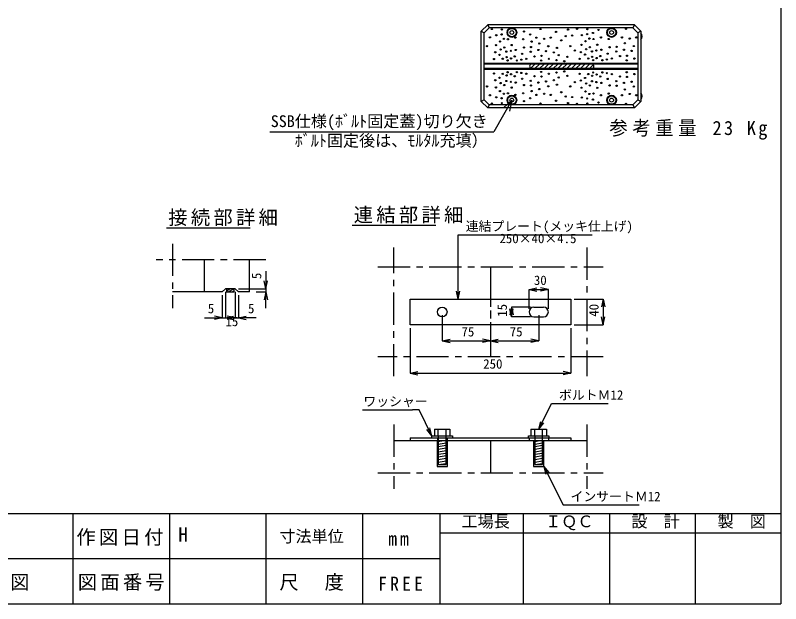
# Model space of a CAD drawing. Units: millimetres at full size, sheet at 1:20, with parts at other scales. Extents: x -10229 to 2612, y -1965 to 1806.
# Drawn here: x 233 to 2612, y -1894 to -65 of the extents above; entities that cross this region are included whole.
import ezdxf
from ezdxf.enums import TextEntityAlignment as Align

# ---------------------------------------------------------------- set-up
doc = ezdxf.new("R2010")
doc.units = ezdxf.units.MM
doc.header["$LTSCALE"] = 20
doc.linetypes.add('CHAIN1', pattern=[8, 5, -1, 1, -1])
doc.linetypes.add('DASHED1', pattern=[1.8, 1.2, -0.6])
for name, color, linetype in [('0-1', 3, 'Continuous'), ('0-3', 7, 'Continuous'), ('0-4', 7, 'Continuous'), ('F-0', 2, 'Continuous')]:
    doc.layers.add(name, color=color, linetype=linetype)
doc.styles.add('ＭＳ ゴシック', font='')
doc.styles.get('ＭＳ ゴシック').set_extended_font_data('MS Gothic')

msp = doc.modelspace()

# ---------------------------------------------------------------- linework, layer by layer
at = {"layer": '0-1'}
for p, q in [((1701.32, -94.7), (1681.32, -114.7)), ((2157.32, -94.7), (1701.32, -94.7)), ((1701.32, -94.7), (1705.82, -103.7)), ((2157.32, -94.7), (2152.82, -103.7)), ((2177.32, -114.7), (2157.32, -94.7)), ((1681.32, -332.7), (1681.32, -114.7)), ((1681.32, -114.7), (1690.32, -119.2)), ((1705.82, -103.7), (1690.32, -119.2)), ((2152.82, -103.7), (1705.82, -103.7)), ((2168.32, -119.2), (2152.82, -103.7)), ((2177.32, -114.7), (2168.32, -119.2)), ((2177.32, -114.7), (2177.32, -332.7)), ((1690.32, -328.2), (1690.32, -119.2)), ((2168.32, -119.2), (2168.32, -328.2)), ((2168.32, -214.7), (1690.32, -214.7)), ((2168.32, -216.7), (1690.32, -216.7)), ((2168.32, -230.7), (1690.32, -230.7)), ((1690.32, -232.7), (2168.32, -232.7)), ((2024.32, -216.7), (1838.32, -216.7)), ((2024.32, -230.7), (1838.32, -230.7)), ((1690.32, -328.2), (1681.32, -332.7)), ((1681.32, -332.7), (1701.32, -352.7)), ((1690.32, -328.2), (1705.82, -343.7)), ((2152.82, -343.7), (2168.32, -328.2)), ((2157.32, -352.7), (2177.32, -332.7)), ((2168.32, -328.2), (2177.32, -332.7)), ((1705.82, -343.7), (1701.32, -352.7)), ((2157.32, -352.7), (1701.32, -352.7)), ((2152.82, -343.7), (1705.82, -343.7)), ((2152.82, -343.7), (2157.32, -352.7)), ((821.17, -925.2), (821.17, -825.2)), ((961.17, -925.2), (961.17, -825.2)), ((1709.77, -847.16), (1709.77, -947.16)), ((1709.77, -1027.16), (1709.77, -1127.16)), ((1459.77, -1378.16), (1459.77, -1387.16)), ((1459.77, -1378.16), (1959.77, -1378.16)), ((1544.77, -1378.16), (1544.77, -1387.16)), ((1574.77, -1378.16), (1574.77, -1387.16)), ((1829.77, -1378.16), (1829.77, -1387.16)), ((1889.77, -1378.16), (1889.77, -1387.16)), ((1409.77, -1387.16), (2009.77, -1387.16)), ((1709.77, -1387.16), (1709.77, -1487.16))]:
    msp.add_line(p, q, dxfattribs=at)
at = {"layer": '0-1', "color": 7}
for p, q in [((1834.92, -229.83), (1848.05, -216.7)), ((1848.19, -230.7), (1862.19, -216.7)), ((1862.33, -230.7), (1876.33, -216.7)), ((1876.47, -230.7), (1890.47, -216.7)), ((1890.62, -230.7), (1904.62, -216.7)), ((1904.76, -230.7), (1918.76, -216.7)), ((1918.9, -230.7), (1932.9, -216.7)), ((1933.04, -230.7), (1947.04, -216.7)), ((1947.18, -230.7), (1961.18, -216.7)), ((1961.33, -230.7), (1975.33, -216.7)), ((1975.47, -230.7), (1989.47, -216.7)), ((1989.61, -230.7), (2003.61, -216.7)), ((2003.75, -230.7), (2017.75, -216.7)), ((2017.89, -230.7), (2029.55, -219.05)), ((703.18, -725.26), (963.18, -725.26)), ((1279.77, -717.16), (1539.77, -717.16)), ((1609.77, -947.16), (1609.77, -747.16)), ((889.17, -921.35), (899.83, -915.2)), ((894.51, -925.2), (911.83, -915.2)), ((906.51, -925.2), (913.17, -921.35)), ((1609.77, -947.16), (1604.57, -922.7)), ((1609.77, -947.16), (1614.96, -922.7)), ((1844.77, -972.16), (1874.77, -972.16)), ((1844.77, -1002.16), (1874.77, -1002.16)), ((1859.77, -1351.76), (1899.77, -1271.76)), ((1311.77, -1291.76), (1467.77, -1291.76)), ((1487.77, -1291.76), (1467.77, -1291.76)), ((1527.77, -1371.76), (1487.77, -1291.76)), ((1859.77, -1351.76), (1866.05, -1327.56)), ((1859.77, -1351.76), (1875.35, -1332.21)), ((1527.77, -1371.76), (1512.18, -1352.21)), ((1527.77, -1371.76), (1521.48, -1347.56)), ((1959.77, -1378.16), (1959.77, -1387.16)), ((1875.77, -1467.16), (1935.77, -1587.16)), ((1875.77, -1467.16), (1882.05, -1491.35)), ((1875.77, -1467.16), (1891.35, -1486.7)), ((1935.77, -1587.16), (1955.77, -1587.16)), ((1955.77, -1587.16), (2171.77, -1587.16))]:
    msp.add_line(p, q, dxfattribs=at)
at = {"layer": '0-1', "color": 7, "linetype": 'CHAIN1'}
for p, q in [((721.17, -775.2), (721.17, -975.2)), ((1409.77, -1187.16), (1409.77, -787.16)), ((2009.77, -787.16), (2009.77, -1187.16)), ((1011.17, -825.2), (671.17, -825.2)), ((1359.77, -847.16), (2059.77, -847.16)), ((2059.77, -1127.16), (1359.77, -1127.16)), ((1409.77, -1337.16), (1409.77, -1537.16)), ((2009.77, -1337.16), (2009.77, -1537.16)), ((1359.77, -1487.16), (2059.77, -1487.16))]:
    msp.add_line(p, q, dxfattribs=at)
at = {"layer": '0-1', "color": 4}
for p, q in [((1011.17, -915.2), (1005.97, -890.74)), ((886.17, -925.2), (886.17, -1005.2)), ((916.17, -925.2), (916.17, -1005.2)), ((926.17, -915.2), (1011.17, -915.2)), ((981.17, -925.2), (1011.17, -925.2)), ((1011.17, -915.2), (1011.17, -925.2)), ((1011.17, -925.2), (1016.36, -949.65)), ((1829.77, -917.16), (1854.22, -911.96)), ((1829.77, -977.16), (1829.77, -917.16)), ((1829.77, -917.16), (1889.77, -917.16)), ((1829.77, -917.16), (1854.22, -922.35)), ((1889.77, -917.16), (1865.31, -911.96)), ((1889.77, -917.16), (1865.31, -922.35)), ((1889.77, -977.16), (1889.77, -917.16)), ((876.17, -935.2), (876.17, -1005.2)), ((926.17, -935.2), (926.17, -1005.2)), ((1969.77, -947.16), (2059.77, -947.16)), ((2059.77, -947.16), (2054.57, -971.61)), ((2059.77, -947.16), (2059.77, -1027.16)), ((2059.77, -947.16), (2064.96, -971.61)), ((1774.77, -972.16), (1769.57, -996.61)), ((1834.77, -972.16), (1774.77, -972.16)), ((1774.77, -972.16), (1774.77, -1002.16)), ((1774.77, -972.16), (1779.96, -996.61)), ((1774.77, -1002.16), (1769.57, -977.7)), ((1774.77, -1002.16), (1779.96, -977.7)), ((1859.77, -997.16), (1859.77, -1077.16)), ((876.17, -1005.2), (851.71, -1010.39)), ((876.17, -1005.2), (886.17, -1005.2)), ((886.17, -1005.2), (910.62, -1000)), ((886.17, -1005.2), (916.17, -1005.2)), ((886.17, -1005.2), (910.62, -1010.39)), ((916.17, -1005.2), (891.71, -1000)), ((916.17, -1005.2), (891.71, -1010.39)), ((916.17, -1005.2), (926.17, -1005.2)), ((926.17, -1005.2), (950.62, -1000)), ((1834.77, -1002.16), (1774.77, -1002.16)), ((2059.77, -1027.16), (2054.57, -1002.7)), ((2059.77, -1027.16), (2064.96, -1002.7)), ((1459.77, -1037.16), (1459.77, -1177.16)), ((1709.77, -1037.16), (1709.77, -1077.16)), ((1959.77, -1037.16), (1959.77, -1177.16)), ((1969.77, -1027.16), (2059.77, -1027.16)), ((1559.77, -1077.16), (1584.22, -1071.96)), ((1559.77, -1077.16), (1584.22, -1082.35)), ((1709.77, -1077.16), (1685.31, -1071.96)), ((1709.77, -1077.16), (1685.31, -1082.35)), ((1709.77, -1077.16), (1734.22, -1071.96)), ((1709.77, -1077.16), (1859.77, -1077.16)), ((1709.77, -1077.16), (1734.22, -1082.35)), ((1859.77, -1077.16), (1835.31, -1071.96)), ((1859.77, -1077.16), (1835.31, -1082.35)), ((1459.77, -1177.16), (1484.22, -1171.96)), ((1459.77, -1177.16), (1959.77, -1177.16)), ((1459.77, -1177.16), (1484.22, -1182.35)), ((1959.77, -1177.16), (1935.31, -1171.96)), ((1959.77, -1177.16), (1935.31, -1182.35))]:
    msp.add_line(p, q, dxfattribs=at)
at = {"layer": '0-1', "linetype": 'DASHED1'}
msp.add_line((1709.77, -947.16), (1709.77, -1027.16), dxfattribs=at)
at = {"layer": '0-1', "color": 2}
for p, q in [((1535.77, -1351.76), (1535.77, -1371.76)), ((1535.77, -1351.76), (1583.77, -1351.76)), ((1547.77, -1371.76), (1547.77, -1351.76)), ((1571.77, -1371.76), (1571.77, -1351.76)), ((1583.77, -1351.76), (1583.77, -1371.76)), ((1835.77, -1351.76), (1835.77, -1371.76)), ((1835.77, -1351.76), (1883.77, -1351.76)), ((1847.77, -1371.76), (1847.77, -1351.76)), ((1871.77, -1371.76), (1871.77, -1351.76)), ((1883.77, -1351.76), (1883.77, -1371.76)), ((1547.77, -1389.76), (1563.37, -1387.16)), ((1547.77, -1397.76), (1571.77, -1393.76)), ((1547.77, -1405.76), (1571.77, -1401.76)), ((1847.77, -1389.76), (1863.37, -1387.16)), ((1847.77, -1397.76), (1871.77, -1393.76)), ((1847.77, -1405.76), (1871.77, -1401.76)), ((1547.77, -1413.76), (1571.77, -1409.76)), ((1547.77, -1421.76), (1571.77, -1417.76)), ((1547.77, -1429.76), (1571.77, -1425.76)), ((1847.77, -1413.76), (1871.77, -1409.76)), ((1847.77, -1421.76), (1871.77, -1417.76)), ((1847.77, -1429.76), (1871.77, -1425.76)), ((1547.77, -1437.76), (1571.77, -1433.76)), ((1547.77, -1445.76), (1571.77, -1441.76)), ((1547.77, -1453.76), (1571.77, -1449.76)), ((1847.77, -1437.76), (1871.77, -1433.76)), ((1847.77, -1445.76), (1871.77, -1441.76)), ((1847.77, -1453.76), (1871.77, -1449.76)), ((1547.77, -1461.76), (1571.77, -1457.76)), ((1847.77, -1461.76), (1871.77, -1457.76))]:
    msp.add_line(p, q, dxfattribs=at)
at = {"layer": '0-1', "color": 7}
for points in [[(1609.77, -747.16), (1629.77, -747.16), (2025.77, -747.16)], [(889.17, -915.2), (889.17, -925.2), (913.17, -925.2), (913.17, -915.2)], [(1899.77, -1271.76), (1919.77, -1271.76), (2075.77, -1271.76)]]:
    msp.add_lwpolyline(points, dxfattribs=at)
at = {"layer": '0-1', "color": 4}
for points in [[(1011.17, -860.2), (1011.17, -915.2), (1016.36, -890.74)], [(1011.17, -975.2), (1011.17, -925.2), (1005.97, -949.65)], [(1559.77, -997.16), (1559.77, -1077.16), (1709.77, -1077.16)], [(821.17, -1005.2), (876.17, -1005.2), (851.71, -1000)], [(981.17, -1005.2), (926.17, -1005.2), (950.62, -1010.39)]]:
    msp.add_lwpolyline(points, dxfattribs=at)
at = {"layer": '0-1'}
for points in [[(961.17, -925.2), (926.17, -925.2), (916.17, -915.2), (886.17, -915.2), (876.17, -925.2), (721.17, -925.2)], [(1527.77, -1378.16), (1527.77, -1371.76), (1591.77, -1371.76), (1591.77, -1378.16)], [(1827.77, -1378.16), (1827.77, -1371.76), (1891.77, -1371.76), (1891.77, -1378.16)], [(1543.77, -1387.16), (1543.77, -1467.16), (1575.77, -1467.16), (1575.77, -1387.16)], [(1843.77, -1387.16), (1843.77, -1467.16), (1875.77, -1467.16), (1875.77, -1387.16)]]:
    msp.add_lwpolyline(points, dxfattribs=at)
at = {"layer": '0-1', "color": 7}
msp.add_lwpolyline([(1459.77, -947.16), (1959.77, -947.16), (1959.77, -1027.16), (1459.77, -1027.16)], close=True, dxfattribs=at)
at = {"layer": '0-1', "color": 2}
for points in [[(1547.77, -1371.76), (1547.77, -1461.76), (1571.77, -1461.76), (1571.77, -1371.76)], [(1847.77, -1371.76), (1847.77, -1461.76), (1871.77, -1461.76), (1871.77, -1371.76)]]:
    msp.add_lwpolyline(points, dxfattribs=at)
at = {"layer": '0-1', "color": 7}
for centre, radius in [((1776.32, -118.7), 15), ((1776.32, -118.7), 13), ((1776.32, -118.7), 6), ((2086.32, -118.7), 15), ((2086.32, -118.7), 13), ((2086.32, -118.7), 6), ((1776.32, -328.7), 15), ((1776.32, -328.7), 13), ((1776.32, -328.7), 6), ((2086.32, -328.7), 15), ((2086.32, -328.7), 13), ((2086.32, -328.7), 6), ((1559.77, -987.16), 15)]:
    msp.add_circle(centre, radius, dxfattribs=at)
at = {"layer": '0-1'}
for centre, radius, start, end in [((2166.32, -130.7), 15, 317.16657, 42.83343), ((1838.32, -223.7), 7, 90, 180), ((1838.32, -223.7), 7, 90, 180), ((1838.32, -223.7), 7, 180, 270), ((1838.32, -223.7), 7, 180, 270), ((2024.32, -223.7), 7, 0, 90), ((2024.32, -223.7), 7, 0, 90), ((2024.32, -223.7), 7, 270, 0), ((2024.32, -223.7), 7, 270, 0), ((2166.32, -316.7), 15, 317.16657, 42.83343)]:
    msp.add_arc(centre, radius, start, end, dxfattribs=at)
at = {"layer": '0-1', "color": 7}
for centre, start, end in [((1844.77, -987.16), 90, 270), ((1874.77, -987.16), 270, 90)]:
    msp.add_arc(centre, 15, start, end, dxfattribs=at)
at = {"layer": '0-3'}
for p, q in [((1776.32, -328.7), (1720.6, -427.37)), ((1776.32, -328.7), (1750.51, -352.9)), ((1776.32, -328.7), (1768.93, -363.3)), ((1024.36, -427.37), (1720.6, -427.37))]:
    msp.add_line(p, q, dxfattribs=at)
at = {"layer": '0-4'}
for centre in [(1714.15, -107.75), (1745.09, -109.07), (1814.11, -115.46), (1865.23, -107.79), (1913.8, -116.74), (1951.06, -109.57), (1978.91, -107.06), (2011.03, -108.23), (2028.29, -120.15), (2045.54, -110.79), (2131.17, -106.95), (1708.17, -133.68), (1727.85, -127.32), (1744.53, -124.44), (1751.48, -138.46), (1764.26, -139.74), (1787.27, -134.63), (1811.55, -139.74), (1833.28, -124.41), (1852.45, -134.63), (1876.73, -138.46), (1897.18, -134.63), (1929.75, -143.04), (1943.81, -129.99), (1963.85, -128.28), (1993.79, -126.48), (2010.46, -123.6), (2017.42, -137.63), (2030.2, -138.9), (2053.2, -133.79), (2077.49, -138.9), (2118.39, -133.79), (2142.67, -137.63), (2163.12, -133.79), (1699.24, -161.12), (1726.88, -158.11), (1739.36, -146.65), (1752.76, -165.3), (1775.77, -157.64), (1814.11, -165.3), (1835.84, -164.03), (1837.83, -146.76), (1861.52, -152.85), (1889.52, -161.47), (1916.36, -166.58), (1957.87, -161.12), (1992.81, -157.27), (2005.29, -145.81), (2018.7, -164.47), (2041.7, -156.8), (2080.04, -164.47), (2101.77, -163.19), (2127.46, -152.01), (2155.45, -160.63), (1724.87, -180.2), (1737.93, -188.24), (1741.39, -171.45), (1759.15, -178.09), (1773.21, -175.53), (1788.55, -172.97), (1808.29, -185.2), (1835, -178.46), (1858.84, -172.97), (1868.36, -191.59), (1882.56, -176.63), (1906.78, -180.31), (1922.04, -189.04), (1972.06, -174.83), (1990.8, -179.36), (2003.86, -187.4), (2007.33, -170.61), (2025.09, -177.25), (2039.15, -174.69), (2051.22, -192.03), (2054.48, -172.13), (2074.22, -184.36), (2100.93, -177.62), (2112.57, -192.03), (2124.78, -172.13), (2134.29, -190.75), (2148.5, -175.79), (1720.85, -201.29), (1747.97, -200.29), (1760.02, -195.27), (1763.03, -205.31), (1773.91, -199.01), (1785.28, -192.87), (1791.67, -205.65), (1805.73, -203.09), (1821.07, -200.54), (1846.63, -192.87), (1867.52, -206.02), (1891.36, -200.54), (1915.09, -204.19), (1939.3, -207.87), (1948.88, -194.15), (1986.79, -200.45), (2013.9, -199.45), (2025.96, -194.43), (2028.97, -204.47), (2039.85, -198.17), (2057.61, -204.81), (2071.67, -202.26), (2087.01, -199.7), (2133.46, -205.19), (2157.3, -199.7), (1939.3, -239.54), (1720.85, -246.12), (1737.93, -259.17), (1747.97, -247.12), (1760.02, -252.14), (1763.03, -242.1), (1773.91, -248.4), (1785.28, -254.54), (1791.67, -241.76), (1805.73, -244.32), (1808.29, -262.21), (1821.07, -246.87), (1846.63, -254.54), (1867.52, -241.39), (1868.36, -255.82), (1891.36, -246.87), (1915.09, -243.22), (1922.04, -258.37), (1948.88, -253.26), (1986.79, -246.96), (2003.86, -260.01), (2013.9, -247.96), (2025.96, -252.98), (2028.97, -242.94), (2039.85, -249.24), (2051.22, -255.38), (2057.61, -242.6), (2071.67, -245.15), (2074.22, -263.05), (2087.01, -247.71), (2112.57, -255.38), (2133.46, -242.22), (2134.29, -256.66), (2157.3, -247.71), (1699.24, -286.29), (1724.87, -267.21), (1741.39, -275.96), (1752.76, -282.11), (1759.15, -269.32), (1773.21, -271.88), (1788.55, -274.44), (1814.11, -282.11), (1835, -268.95), (1835.84, -283.38), (1858.84, -274.44), (1882.56, -270.78), (1889.52, -285.94), (1906.78, -267.1), (1916.36, -280.83), (1957.87, -286.29), (1972.06, -272.58), (1990.8, -268.05), (2007.33, -276.8), (2018.7, -282.94), (2025.09, -270.16), (2039.15, -272.72), (2054.48, -275.28), (2080.04, -282.94), (2100.93, -269.79), (2101.77, -284.22), (2124.78, -275.28), (2148.5, -271.62), (2155.45, -286.78), (1726.88, -289.3), (1739.36, -300.76), (1751.48, -308.94), (1764.26, -307.67), (1775.77, -289.77), (1811.55, -307.67), (1837.83, -300.65), (1861.52, -294.56), (1876.73, -308.94), (1929.75, -304.37), (1992.81, -290.14), (2005.29, -301.6), (2017.42, -309.78), (2030.2, -308.51), (2041.7, -290.61), (2077.49, -308.51), (2127.46, -295.4), (2142.67, -309.78), (1708.17, -313.73), (1727.85, -320.09), (1744.53, -322.97), (1787.27, -312.78), (1814.11, -331.95), (1833.28, -323), (1852.45, -312.78), (1897.18, -312.78), (1913.8, -330.67), (1943.81, -317.42), (1963.85, -319.13), (1993.79, -320.93), (2010.46, -323.81), (2028.29, -327.26), (2053.2, -313.62), (2118.39, -313.62), (2163.12, -313.62), (1714.15, -339.66), (1745.09, -338.34), (1865.23, -339.62), (1951.06, -337.84), (1978.91, -340.35), (2011.03, -339.18), (2045.54, -336.62), (2131.17, -340.46)]:
    msp.add_circle(centre, 2, dxfattribs=at)
at = {"layer": 'F-0'}
for p, q in [((2612, 1806), (2612, -1894)), ((-2788, -1614), (2612, -1614)), ((412, -1614), (412, -1894)), ((712, -1614), (712, -1894)), ((1012, -1614), (1012, -1894)), ((1312, -1614), (1312, -1894)), ((1552, -1614), (1552, -1894)), ((1812, -1614), (1812, -1894)), ((2080, -1614), (2080, -1894)), ((2346, -1614), (2346, -1894)), ((1552, -1674), (2612, -1674)), ((-1788, -1754), (1552, -1754)), ((-2788, -1894), (2612, -1894))]:
    msp.add_line(p, q, dxfattribs=at)

# ---------------------------------------------------------------- texts
at = {"layer": '0-1', "color": 4, "style": 'ＭＳ ゴシック'}
for s, p in [('連結プレート(メッキ仕上げ)', (1632.77, -744.16)), ('250×40×4.5', (1737.77, -782.16)), ('15', (886.17, -1040.2)), ('250', (1687.27, -1172.16)), ('ボルトＭ12', (1922.77, -1268.76)), ('ワッシャー', (1314.77, -1288.76)), ('インサートＭ12', (1958.77, -1584.16))]:
    msp.add_text(s, height=29.33, dxfattribs=at).set_placement(p, align=Align.BOTTOM_LEFT)
for s, rotation, p in [('5', 90, (1006.17, -885.2)), ('30', 359.999, (1844.77, -912.16)), ('5', 0.001, (831.17, -1000.2)), ('5', 0.001, (956.17, -1000.2)), ('15', 90, (1769.77, -1002.16)), ('40', 90, (2054.77, -1002.16)), ('75', 359.999, (1619.77, -1072.16)), ('75', 359.999, (1769.77, -1072.16))]:
    msp.add_text(s, height=29.33, rotation=rotation, dxfattribs=at).set_placement(p, align=Align.BOTTOM_LEFT)
at = {"layer": '0-1', "color": 7, "char_height": 43.99, "attachment_point": 7, "style": 'ＭＳ ゴシック'}
for s, insert in [('\\T1.17;接続部詳細', (708.18, -720.26)), ('\\T1.17;連結部詳細', (1284.77, -712.16))]:
    msp.add_mtext(s, dxfattribs=dict(at, insert=insert))
at = {"layer": '0-3', "color": 4, "style": 'ＭＳ ゴシック'}
for s, p in [('SSB仕様(ﾎﾞﾙﾄ固定蓋)切り欠き', (1026.77, -423.63)), ('ﾎﾞﾙﾄ固定後は、ﾓﾙﾀﾙ充填）', (1101.37, -483.86))]:
    msp.add_text(s, height=36.66, dxfattribs=at).set_placement(p, align=Align.BOTTOM_LEFT)
at = {"layer": '0-3', "insert": (2079.52, -451.79), "char_height": 43.99, "attachment_point": 7, "style": 'ＭＳ ゴシック'}
msp.add_mtext('\\T1.25;\\W0.95;参考重量\\~23\\~Kg', dxfattribs=at)
at = {"layer": 'F-0', "color": 4, "style": 'ＭＳ ゴシック'}
for s, p in [('工場長', (1619.89, -1667.52)), ('設\u3000計', (2147.89, -1667.52)), ('製\u3000図', (2415.89, -1667.52)), ('ＩＱＣ', (1879.89, -1667.52)), ('寸法単位', (1053.75, -1714))]:
    msp.add_text(s, height=36.66, dxfattribs=at).set_placement(p, align=Align.BOTTOM_LEFT)
at = {"layer": 'F-0', "color": 7, "style": 'ＭＳ ゴシック'}
msp.add_text('H', height=43.99, dxfattribs=at).set_placement((739.59, -1714), align=Align.BOTTOM_LEFT)
at = {"layer": 'F-0', "color": 7, "char_height": 43.99, "attachment_point": 7, "style": 'ＭＳ ゴシック'}
for s, insert in [('\\T1.17;作図日付', (422.71, -1714)), ('\\T1.36;\\W0.9;mm', (1392.31, -1714)), ('\\T1.17;承認図', (76.38, -1854)), ('\\T1.17;図面番号', (426.76, -1854)), ('\\T1.17;尺\u3000度', (1053.75, -1854)), ('\\T1.38;\\W0.9;FREE', (1361.2, -1854))]:
    msp.add_mtext(s, dxfattribs=dict(at, insert=insert))

doc.saveas('drawing.dxf')
